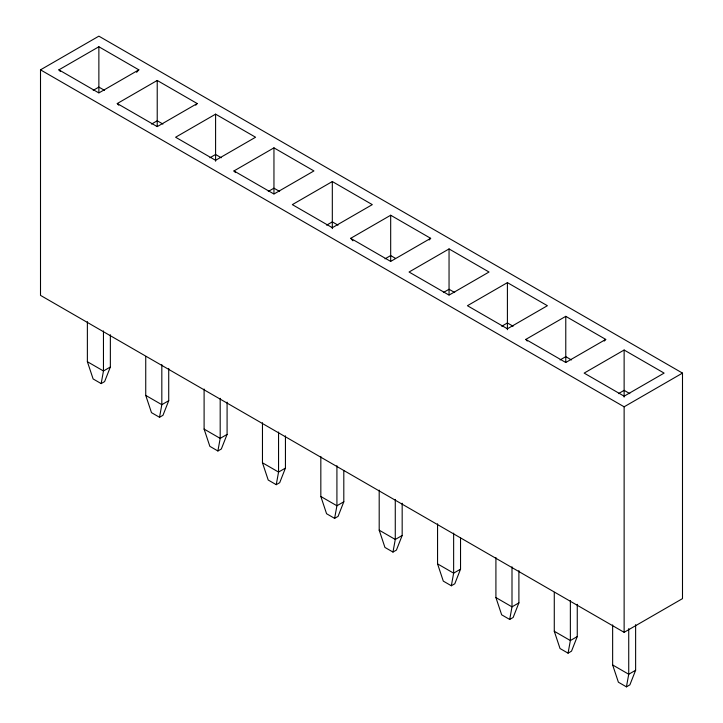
<?xml version="1.0" encoding="UTF-8"?>
<svg xmlns="http://www.w3.org/2000/svg" width="723" height="723" viewBox="0 0 723 723"><rect width="100%" height="100%" fill="white"/><g stroke="black" fill="none" stroke-linecap="round" stroke-linejoin="round"><path stroke-width="1.08" d="M87.375 321.645L87.375 361.699L93.122 378.951L101.166 383.588L103.461 370.989L103.461 330.935M145.739 356.457L145.739 395.4L151.487 412.643L159.53 417.288L161.825 404.681L161.825 364.627M204.103 389.037L204.103 429.091L209.851 446.335L217.894 450.98L220.19 438.382L220.19 398.319M262.467 422.729L262.467 462.783L268.215 480.036L276.249 484.681L278.554 472.074L278.554 432.02M320.831 456.43L320.831 496.484L326.57 513.728L334.613 518.373L336.918 505.766L336.918 465.711M379.195 490.122L379.195 530.176L384.934 547.428L392.978 552.065L395.273 539.466L395.273 499.412M437.56 523.823L437.56 563.877L443.298 581.12L451.342 585.766L453.637 573.158L453.637 533.104M495.915 557.514L495.915 597.569L501.663 614.812L509.706 619.457L512.001 606.859L512.001 566.805M554.279 592.327L554.279 631.269L560.027 648.513L568.07 653.158L570.366 640.551L570.366 600.497M612.643 624.907L612.643 664.961L618.391 682.205L626.434 686.85L628.73 674.243L628.73 628.63M110.357 334.74L110.357 367.004L104.609 381.599L101.166 383.588M168.721 368.432L168.721 400.705L162.973 415.3L159.53 417.288M227.085 402.133L227.085 434.396L221.337 448.992L217.894 450.98M285.44 435.824L285.44 468.097L279.702 482.684L276.249 484.681M343.805 470.637L343.805 501.789L338.066 516.385L334.613 518.373M402.169 503.217L402.169 535.481L396.43 550.076L392.978 552.065M460.533 538.029L460.533 569.182L454.785 583.777L451.342 585.766M518.897 570.61L518.897 602.874L513.149 617.469L509.706 619.457M577.261 604.301L577.261 636.574L571.513 651.161L568.07 653.158M635.625 624.645L635.625 670.266L629.878 684.862L626.434 686.85M136.611 72.336L138.843 69.842L98.87 46.76L58.888 69.842L60.38 71.505M195.716 105.197L197.207 103.543L157.225 80.461L117.253 103.543L118.744 105.197M429.173 239.982L430.664 238.319L390.682 215.237L350.7 238.319L352.941 240.813M604.256 341.066L605.747 339.412L565.775 316.331L525.793 339.412L527.284 341.066M40.506 69.842L98.87 36.15L682.494 373.104L682.494 598.626L624.13 632.327L40.506 295.373L40.506 69.842L624.13 406.805L682.494 373.104M93.186 90.366L98.87 87.094L104.546 90.366M138.843 69.842L98.87 92.933L58.888 69.842M151.55 124.067L157.225 120.786L162.91 124.067M197.207 103.543L157.225 126.624L117.253 103.543M215.59 114.153L175.608 137.234L215.59 160.316L255.571 137.234L215.59 114.153L215.59 161.229M209.914 157.759L215.59 154.487L221.265 157.759M233.972 170.935L273.954 147.853L313.936 170.935L273.954 194.017L233.972 170.935L235.472 172.589M268.278 191.459L273.954 188.179L279.629 191.459M332.318 181.545L292.336 204.627L332.318 227.709L372.3 204.627L332.318 181.545L332.318 228.622M326.642 225.151L332.318 221.871L337.993 225.151M110.357 367.004L103.461 370.989L87.375 361.699M385.007 258.843L390.682 255.571L395.409 258.301M430.664 238.319L390.682 261.41L350.7 238.319M168.721 400.705L161.825 404.681L145.739 395.4M449.046 248.938L409.064 272.02L449.046 295.101L489.028 272.02L449.046 248.938L449.046 294.885M443.371 292.544L449.046 289.263L454.722 292.544M227.085 434.396L220.19 438.382L204.103 429.091M507.41 282.63L467.429 305.712L507.41 328.793L547.392 305.712L507.41 282.63L507.41 329.706M501.735 326.236L507.41 322.964L513.086 326.236M285.44 468.097L278.554 472.074L262.467 462.783M560.09 359.937L565.775 356.656L571.45 359.937M605.747 339.412L565.775 362.494L525.793 339.412M343.805 501.789L336.918 505.766L320.831 496.484M624.13 350.022L584.157 373.104L624.13 396.186L664.112 373.104L624.13 350.022L624.13 397.099M618.454 393.628L624.13 390.348L629.814 393.628M402.169 535.481L395.273 539.466L379.195 530.176M460.533 569.182L453.637 573.158L437.56 563.877M518.897 602.874L512.001 606.859L495.915 597.569M577.261 636.574L570.366 640.551L554.279 631.269M635.625 670.266L628.73 674.243L612.643 664.961M624.13 406.805L624.13 632.327M565.775 316.331L565.775 362.277M390.682 215.237L390.682 261.193M273.954 147.853L273.954 193.8M157.225 80.461L157.225 126.408M98.87 46.76L98.87 92.716"/></g></svg>
